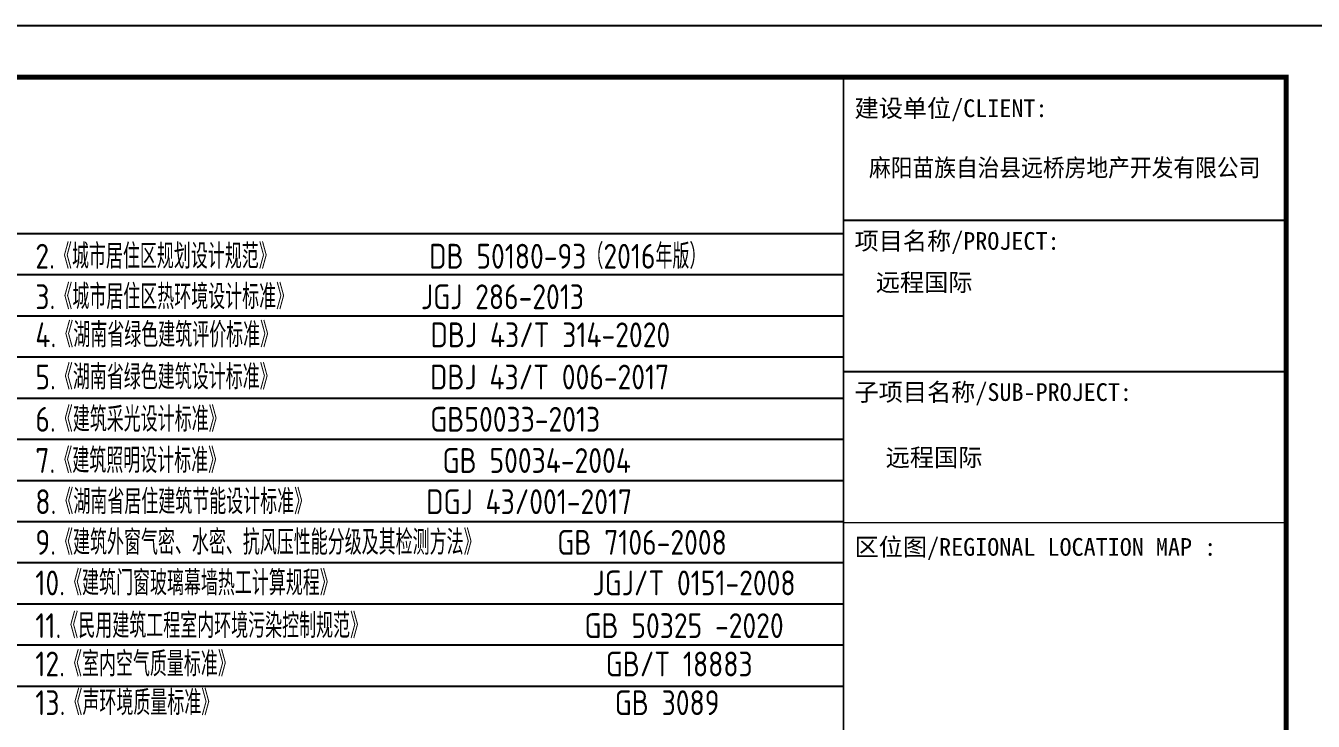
# Model space of a CAD drawing. Extents: x -737978 to 768813, y -372247 to 1140308.
# Drawn here: x -462046 to -437033, y 1974 to 15497 of the extents above; entities that cross this region are included whole.
import ezdxf

# ---------------------------------------------------------------- set-up
doc = ezdxf.new("R2010")
doc.units = 0
doc.header["$LTSCALE"] = 10
doc.header["$MEASUREMENT"] = 0
doc.layers.get('0').update_dxf_attribs({"linetype": 'CONTINUOUS'})
for name, color, linetype in [('0-网审修改内容', 6, 'CONTINUOUS'), ('A-ANNO-TABS', 7, 'CONTINUOUS'), ('A-ANNO-TEXT', 7, 'CONTINUOUS'), ('PUB_TITLE', 4, 'CONTINUOUS')]:
    doc.layers.add(name, color=color, linetype=linetype)
doc.styles.add('-宋体', font='', dxfattribs={"width": 0.8})
doc.styles.add('A-单线字', font='GBENOR', dxfattribs={"bigfont": 'GBCBIG'})
doc.styles.get('-宋体').set_extended_font_data('SimSun')

# ---------------------------------------------------------------- blocks, each defined once
blk = doc.blocks.new('TQ1')
at = {"layer": 'PUB_TITLE'}
for p, q in [((-49855, -380355), (-43855, -380355)), ((-49855, -382405), (-43855, -382405))]:
    blk.add_line(p, q, dxfattribs=at)
at = {"layer": 'PUB_TITLE', "const_width": 20}
for points in [[(-49855, -378414), (-49855, -418455)], [(-49855, -384455), (-43855, -384455)]]:
    blk.add_lwpolyline(points, dxfattribs=at)
at = {"layer": 'PUB_TITLE', "style": '-宋体'}
for s, p in [('建设单位/CLIENT:', (-49705, -378955)), ('项目名称/PROJECT:', (-49705, -380755)), ('远程国际', (-49417, -381317)), ('子项目名称/SUB-PROJECT:', (-49705, -382805)), ('远程国际', (-49283, -383691)), ('区位图/REGIONAL LOCATION MAP :', (-49705, -384905))]:
    blk.add_text(s, height=240, dxfattribs=at).set_placement(p)
at = {"layer": 'PUB_TITLE', "style": '-宋体', "width": 0.9}
blk.add_text('麻阳苗族自治县远桥房地产开发有限公司', height=240, dxfattribs=at).set_placement((-49509, -379761))

msp = doc.modelspace()

# ---------------------------------------------------------------- linework, layer by layer
at = {"layer": 'A-ANNO-TABS', "color": 8}
for points in [[(-518157.6, 11458), (-446158.7, 11458)], [(-518157.6, 10658), (-446158.7, 10658)], [(-518157.6, 9858), (-446158.7, 9858)], [(-518157.6, 9058), (-446158.7, 9058)], [(-518157.6, 8258), (-446158.7, 8258)], [(-518157.6, 7458), (-446158.7, 7458)], [(-518157.6, 6658), (-446158.7, 6658)], [(-518157.6, 5858), (-446158.7, 5858)], [(-518157.6, 5058), (-446158.7, 5058)], [(-518157.6, 4258), (-446158.7, 4258)], [(-518157.6, 3458), (-446158.7, 3458)], [(-518157.6, 2658), (-446158.7, 2658)]]:
    msp.add_lwpolyline(points, dxfattribs=at)
at = {"layer": 'PUB_TITLE'}
msp.add_lwpolyline([(-520657.6, -43902.5), (-436557.6, -43902.5), (-436557.6, 15497.5), (-520657.6, 15497.5)], close=True, dxfattribs=at)
at = {"layer": 'PUB_TITLE', "const_width": 100}
msp.add_lwpolyline([(-518157.6, -42902.5), (-437557.6, -42902.5), (-437557.6, 14497.5), (-518157.6, 14497.5)], close=True, dxfattribs=at)
msp.add_lwpolyline([(-518157.6, -42902.5), (-437557.6, -42902.5), (-437557.6, 14497.5), (-518157.6, 14497.5)], close=True, dxfattribs=at)
msp.add_lwpolyline([(-518157.6, -42902.5), (-437557.6, -42902.5), (-437557.6, 14497.5), (-518157.6, 14497.5)], close=True, dxfattribs=at)

# ---------------------------------------------------------------- block references
at = {"xscale": 1.433507481003284, "yscale": 1.433507481003284, "zscale": 1.433507481003284}
msp.add_blockref('TQ1', (-374691.5, 556956.1), dxfattribs=at)

# ---------------------------------------------------------------- texts
at = {"layer": '0-网审修改内容', "style": 'A-单线字', "width": 0.95}
msp.add_text('4.《湖南省绿色建筑评价标准》            DBJ 43/T 314-2020   ', height=482.27, rotation=359.99977, dxfattribs=at).set_placement((-461859.4, 9246.5))
at = {"layer": 'A-ANNO-TEXT', "style": 'A-单线字', "width": 0.95}
for s, p in [('2.《城市居住区规划设计规范》            DB 50180-93（2016年版）      ', (-461859.4, 10774.7)), ('3.《城市居住区热环境设计标准》          JGJ 286-2013      ', (-461859.4, 9986.4)), ('5.《湖南省绿色建筑设计标准》            DBJ 43/T 006-2017', (-461859.4, 8425.8)), ('6.《建筑采光设计标准》                GB50033-2013', (-461859.4, 7603.8)), ('7.《建筑照明设计标准》                 GB 50034-2004', (-461859.4, 6802.7)), ('8.《湖南省居住建筑节能设计标准》         DGJ 43/001-2017', (-461859.4, 6001.7)), ('9.《建筑外窗气密、水密、抗风压性能分级及其检测方法》      GB 7106-2008', (-461859.4, 5210.7)), ('10.《建筑门窗玻璃幕墙热工计算规程》                    JGJ/T 0151-2008', (-461859.4, 4422.6)), ('12.《室内空气质量标准》                             GB/T 18883', (-461859.4, 2846.6)), ('13.《声环境质量标准》                               GB 3089', (-461859.4, 2093.3))]:
    msp.add_text(s, height=482.27, rotation=359.99977, dxfattribs=at).set_placement(p)
at = {"layer": 'A-ANNO-TEXT', "color": 6, "style": 'A-单线字', "width": 0.95}
msp.add_text('11.《民用建筑工程室内环境污染控制规范》                 GB 50325 -2020', height=482.27, rotation=359.99977, dxfattribs=at).set_placement((-461859.4, 3592))

doc.saveas('drawing.dxf')
